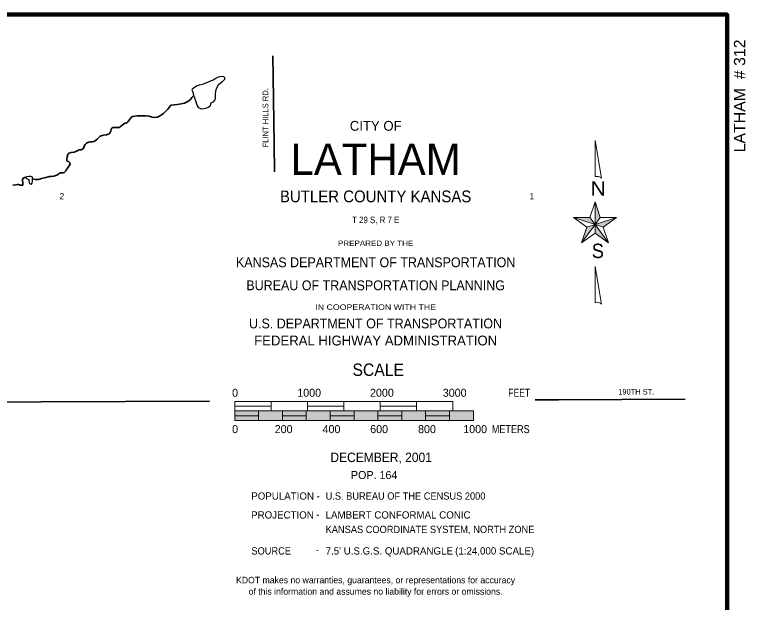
# Model space of a CAD drawing. Extents: x 211 to 6450, y -1095 to 62.
# Drawn here: x 6448.271 to 6449.983, y -1092.589 to -1091.211 of the extents above; entities that cross this region are included whole.
import ezdxf
from ezdxf.enums import TextEntityAlignment as Align

# ---------------------------------------------------------------- set-up
doc = ezdxf.new("R2010")
doc.units = 0
doc.header["$LTSCALE"] = 0.0075
for name, color, linetype, lineweight in [('14', 7, 'Continuous', 35), ('25', 7, 'Continuous', 25), ('48', 7, 'Continuous', 106), ('51', 7, 'Continuous', 13)]:
    doc.layers.add(name, color=color, linetype=linetype, lineweight=lineweight)
doc.layers.add('45', color=7, linetype='Continuous')
doc.layers.add('49', color=7, linetype='Continuous')

msp = doc.modelspace()

# ---------------------------------------------------------------- hatches: boundary and pattern name
at = {"layer": '51'}
for points in [[(6449.631061, -1091.65), (6449.631061, -1091.70322), (6449.642992, -1091.686742)], [(6449.619129, -1091.686742), (6449.580492, -1091.686742), (6449.631061, -1091.70322)], [(6449.631061, -1091.70322), (6449.650379, -1091.70947), (6449.681629, -1091.686742)], [(6449.599621, -1091.746402), (6449.611742, -1091.70947), (6449.631061, -1091.70322)], [(6449.631061, -1091.70322), (6449.631061, -1091.723485), (6449.662311, -1091.746402)], [(6448.786932, -1092.162311), (6448.842803, -1092.162311), (6448.842803, -1092.140152), (6448.786932, -1092.140152)], [(6448.842803, -1092.162311), (6448.898674, -1092.162311), (6448.898674, -1092.140152), (6448.842803, -1092.140152)], [(6448.898674, -1092.162311), (6448.954735, -1092.162311), (6448.954735, -1092.140152), (6448.898674, -1092.140152)], [(6448.954735, -1092.162311), (6449.010606, -1092.162311), (6449.010606, -1092.140152), (6448.954735, -1092.140152)], [(6449.010606, -1092.162311), (6449.066477, -1092.162311), (6449.066477, -1092.140152), (6449.010606, -1092.140152)], [(6449.066477, -1092.162311), (6449.122348, -1092.162311), (6449.122348, -1092.140152), (6449.066477, -1092.140152)], [(6449.122348, -1092.162311), (6449.178409, -1092.162311), (6449.178409, -1092.140152), (6449.122348, -1092.140152)], [(6449.178409, -1092.162311), (6449.23428, -1092.162311), (6449.23428, -1092.140152), (6449.178409, -1092.140152)], [(6449.23428, -1092.162311), (6449.290152, -1092.162311), (6449.290152, -1092.140152), (6449.23428, -1092.140152)], [(6449.290152, -1092.162311), (6449.346023, -1092.162311), (6449.346023, -1092.140152), (6449.290152, -1092.140152)]]:
    msp.add_hatch(color=256, dxfattribs=at).paths.add_polyline_path(points)

# ---------------------------------------------------------------- linework, layer by layer
at = {"layer": '14'}
for points in [[(6448.875947, -1091.307576), (6448.876894, -1091.356818), (6448.879356, -1091.514773), (6448.879924, -1091.579545)], [(6447.880682, -1092.12197), (6448.333523, -1092.11875), (6448.72822, -1092.117045)], [(6449.49072, -1092.114394), (6449.545455, -1092.114205), (6449.842045, -1092.112689)]]:
    msp.add_lwpolyline(points, dxfattribs=at)
at = {"layer": '25'}
for points in [[(6448.690909, -1091.400758), (6448.689394, -1091.393371), (6448.687689, -1091.388447), (6448.688258, -1091.385227), (6448.689773, -1091.383333), (6448.697348, -1091.378598), (6448.704167, -1091.375758), (6448.711364, -1091.374621), (6448.720076, -1091.371591), (6448.736174, -1091.364015), (6448.742424, -1091.360606), (6448.749242, -1091.357386), (6448.75303, -1091.356439), (6448.757576, -1091.355682), (6448.760417, -1091.356629), (6448.762879, -1091.358523), (6448.763447, -1091.360417), (6448.762879, -1091.363447), (6448.760985, -1091.36572), (6448.756629, -1091.369886), (6448.748485, -1091.376894), (6448.745265, -1091.382386), (6448.742992, -1091.387311), (6448.741477, -1091.396023), (6448.741288, -1091.399242)], [(6448.741288, -1091.399242), (6448.741098, -1091.407765), (6448.740152, -1091.411364), (6448.735985, -1091.416856), (6448.730871, -1091.419129), (6448.729924, -1091.421212), (6448.729735, -1091.425189), (6448.728598, -1091.426705), (6448.724811, -1091.428977), (6448.720833, -1091.430492), (6448.714773, -1091.432386), (6448.70947, -1091.432765), (6448.705871, -1091.431439), (6448.70322, -1091.429924), (6448.701136, -1091.427273), (6448.698864, -1091.423674), (6448.697727, -1091.419129), (6448.696023, -1091.413258), (6448.69375, -1091.407008), (6448.691098, -1091.401136), (6448.690909, -1091.400758)], [(6448.313447, -1091.600189), (6448.313636, -1091.596402), (6448.313068, -1091.592424), (6448.312121, -1091.591477), (6448.309659, -1091.59072), (6448.304545, -1091.59053), (6448.301136, -1091.591098), (6448.298864, -1091.591856), (6448.297727, -1091.592803)], [(6448.297727, -1091.592803), (6448.297727, -1091.59375), (6448.298106, -1091.594697), (6448.299053, -1091.595265), (6448.301515, -1091.596023), (6448.30322, -1091.596591), (6448.304735, -1091.597917), (6448.304924, -1091.599432), (6448.305492, -1091.604735), (6448.30625, -1091.606629), (6448.308144, -1091.607955), (6448.309848, -1091.608523), (6448.311174, -1091.608333), (6448.312879, -1091.606629), (6448.313447, -1091.601705), (6448.313447, -1091.600189)]]:
    msp.add_lwpolyline(points, dxfattribs=at)
at = {"layer": '25', "lineweight": 35}
for points in [[(6448.313636, -1091.596402), (6448.316098, -1091.59678), (6448.319318, -1091.597348), (6448.322727, -1091.597727), (6448.327273, -1091.597727), (6448.330303, -1091.59697), (6448.33447, -1091.595076), (6448.34072, -1091.594129), (6448.344886, -1091.592803), (6448.35, -1091.591098), (6448.352841, -1091.590341), (6448.357197, -1091.590341), (6448.363068, -1091.589773), (6448.370644, -1091.5875), (6448.374432, -1091.584848), (6448.376326, -1091.583144), (6448.37803, -1091.582386), (6448.38125, -1091.582197), (6448.385417, -1091.582197), (6448.387121, -1091.58125), (6448.391288, -1091.577652), (6448.392992, -1091.574621), (6448.395076, -1091.570833), (6448.397159, -1091.568561), (6448.399432, -1091.565909), (6448.400379, -1091.563636), (6448.401326, -1091.560985), (6448.401136, -1091.559659), (6448.400189, -1091.557765), (6448.397727, -1091.555871), (6448.394886, -1091.554545), (6448.393939, -1091.553409), (6448.393939, -1091.549432), (6448.394129, -1091.544886), (6448.395833, -1091.539205), (6448.396591, -1091.5375), (6448.398106, -1091.536364), (6448.403598, -1091.534659), (6448.410606, -1091.533523), (6448.415152, -1091.532386), (6448.419318, -1091.529735), (6448.422159, -1091.528598), (6448.426515, -1091.52822), (6448.428788, -1091.527273), (6448.432008, -1091.525189), (6448.433712, -1091.522538), (6448.435038, -1091.517803), (6448.436742, -1091.515341), (6448.439773, -1091.512689), (6448.444508, -1091.510227), (6448.448674, -1091.50947), (6448.453598, -1091.509091), (6448.457008, -1091.508523), (6448.460038, -1091.507386), (6448.464583, -1091.50322), (6448.467235, -1091.500568), (6448.47197, -1091.496402), (6448.476136, -1091.494318), (6448.479545, -1091.494129), (6448.486553, -1091.493371), (6448.492614, -1091.490341), (6448.495455, -1091.4875), (6448.49678, -1091.484091), (6448.498106, -1091.47822), (6448.5, -1091.476515), (6448.502083, -1091.475947), (6448.506061, -1091.475758), (6448.516477, -1091.475758), (6448.518939, -1091.474621), (6448.523295, -1091.470644), (6448.526515, -1091.468182), (6448.529356, -1091.46572), (6448.532765, -1091.46553), (6448.534091, -1091.464962), (6448.536553, -1091.4625), (6448.544508, -1091.452273), (6448.547917, -1091.45), (6448.552841, -1091.449432), (6448.558333, -1091.448674), (6448.571402, -1091.448295), (6448.578788, -1091.448295), (6448.586553, -1091.449432), (6448.593371, -1091.451894), (6448.6, -1091.452652), (6448.60625, -1091.451705), (6448.612879, -1091.448106), (6448.620265, -1091.442992), (6448.630303, -1091.432576), (6448.633523, -1091.428977), (6448.636174, -1091.425379), (6448.638447, -1091.423864), (6448.645833, -1091.422917), (6448.657576, -1091.421402), (6448.669129, -1091.41875), (6448.677273, -1091.414583), (6448.683712, -1091.410038), (6448.686932, -1091.405303), (6448.690152, -1091.401326), (6448.690909, -1091.400758)], [(6448.267614, -1091.610795), (6448.274621, -1091.610038), (6448.27822, -1091.60947), (6448.280682, -1091.60928), (6448.282955, -1091.610038), (6448.285417, -1091.610795), (6448.2875, -1091.611174), (6448.289394, -1091.611364), (6448.290152, -1091.611364), (6448.29053, -1091.610795), (6448.29053, -1091.607386), (6448.290152, -1091.598485), (6448.290341, -1091.596402), (6448.291477, -1091.594508), (6448.292614, -1091.593561), (6448.294318, -1091.593182), (6448.297727, -1091.592803)]]:
    msp.add_lwpolyline(points, dxfattribs=at)
at = {"layer": '48'}
msp.add_lwpolyline([(6446.057955, -1095.093939), (6446.057955, -1091.211364), (6449.94053, -1091.211364), (6449.94053, -1095.093939)], close=True, dxfattribs=at)
at = {"layer": '51'}
for p, q in [((6449.619129, -1091.686742), (6449.631061, -1091.65)), ((6449.631061, -1091.65), (6449.642992, -1091.686742)), ((6448.786932, -1092.128977), (6448.872159, -1092.128977)), ((6448.957386, -1092.128977), (6449.042614, -1092.128977)), ((6449.127841, -1092.128977), (6449.213068, -1092.128977)), ((6448.786932, -1092.151136), (6448.842803, -1092.151136)), ((6448.898674, -1092.151136), (6448.954735, -1092.151136)), ((6449.010606, -1092.151136), (6449.066477, -1092.151136)), ((6449.122348, -1092.151136), (6449.178409, -1092.151136)), ((6449.23428, -1092.151136), (6449.290152, -1092.151136))]:
    msp.add_line(p, q, dxfattribs=at)
for points in [[(6449.631061, -1091.590909), (6449.631061, -1091.506439), (6449.646591, -1091.594697), (6449.644318, -1091.592803), (6449.641856, -1091.591477), (6449.639583, -1091.59053), (6449.636932, -1091.590341), (6449.634091, -1091.590341)], [(6449.631061, -1091.65), (6449.619129, -1091.686742), (6449.631061, -1091.70322)], [(6449.631061, -1091.65), (6449.631061, -1091.70322), (6449.642992, -1091.686742)], [(6449.580492, -1091.686742), (6449.631061, -1091.70322), (6449.611742, -1091.70947)], [(6449.619129, -1091.686742), (6449.580492, -1091.686742), (6449.631061, -1091.70322)], [(6449.681629, -1091.686742), (6449.642992, -1091.686742), (6449.631061, -1091.70322)], [(6449.631061, -1091.70322), (6449.650379, -1091.70947), (6449.681629, -1091.686742)], [(6449.599621, -1091.746402), (6449.631061, -1091.70322), (6449.631061, -1091.723485)], [(6449.599621, -1091.746402), (6449.611742, -1091.70947), (6449.631061, -1091.70322)], [(6449.631061, -1091.70322), (6449.650379, -1091.70947), (6449.662311, -1091.746402)], [(6449.631061, -1091.70322), (6449.631061, -1091.723485), (6449.662311, -1091.746402)], [(6449.631061, -1091.886174), (6449.631061, -1091.801894), (6449.646591, -1091.889962), (6449.644508, -1091.888068), (6449.641667, -1091.886553), (6449.638447, -1091.885795), (6449.635985, -1091.885417), (6449.632955, -1091.885795)], [(6448.786932, -1092.140152), (6448.872159, -1092.140152), (6448.872159, -1092.117992), (6448.786932, -1092.117992)], [(6448.872159, -1092.140152), (6448.957386, -1092.140152), (6448.957386, -1092.117992), (6448.872159, -1092.117992)], [(6448.957386, -1092.140152), (6449.042614, -1092.140152), (6449.042614, -1092.117992), (6448.957386, -1092.117992)], [(6449.042614, -1092.140152), (6449.127841, -1092.140152), (6449.127841, -1092.117992), (6449.042614, -1092.117992)], [(6449.127841, -1092.140152), (6449.213068, -1092.140152), (6449.213068, -1092.117992), (6449.127841, -1092.117992)], [(6449.213068, -1092.140152), (6449.298295, -1092.140152), (6449.298295, -1092.117992), (6449.213068, -1092.117992)], [(6448.786932, -1092.162311), (6448.842803, -1092.162311), (6448.842803, -1092.140152), (6448.786932, -1092.140152)], [(6448.842803, -1092.162311), (6448.898674, -1092.162311), (6448.898674, -1092.140152), (6448.842803, -1092.140152)], [(6448.898674, -1092.162311), (6448.954735, -1092.162311), (6448.954735, -1092.140152), (6448.898674, -1092.140152)], [(6448.954735, -1092.162311), (6449.010606, -1092.162311), (6449.010606, -1092.140152), (6448.954735, -1092.140152)], [(6449.010606, -1092.162311), (6449.066477, -1092.162311), (6449.066477, -1092.140152), (6449.010606, -1092.140152)], [(6449.066477, -1092.162311), (6449.122348, -1092.162311), (6449.122348, -1092.140152), (6449.066477, -1092.140152)], [(6449.122348, -1092.162311), (6449.178409, -1092.162311), (6449.178409, -1092.140152), (6449.122348, -1092.140152)], [(6449.178409, -1092.162311), (6449.23428, -1092.162311), (6449.23428, -1092.140152), (6449.178409, -1092.140152)], [(6449.23428, -1092.162311), (6449.290152, -1092.162311), (6449.290152, -1092.140152), (6449.23428, -1092.140152)], [(6449.290152, -1092.162311), (6449.346023, -1092.162311), (6449.346023, -1092.140152), (6449.290152, -1092.140152)]]:
    msp.add_lwpolyline(points, close=True, dxfattribs=at)
for points in [[(6449.611742, -1091.70947), (6449.580492, -1091.686742), (6449.619129, -1091.686742), (6449.631061, -1091.65)], [(6449.642992, -1091.686742), (6449.681629, -1091.686742), (6449.650379, -1091.70947)], [(6449.631061, -1091.723485), (6449.599621, -1091.746402), (6449.611742, -1091.70947)], [(6449.650379, -1091.70947), (6449.662311, -1091.746402), (6449.631061, -1091.723485)]]:
    msp.add_lwpolyline(points, dxfattribs=at)

# ---------------------------------------------------------------- texts
at = {"layer": '45'}
for s, p in [('2', (6448.382008, -1091.644508)), ('1', (6449.482955, -1091.644508))]:
    msp.add_text(s, height=0.01496, dxfattribs=at).set_placement(p, align=Align.CENTER)
at = {"layer": '48', "width": 1.05}
msp.add_text('LATHAM  # 312', height=0.02651, rotation=90, dxfattribs=at).set_placement((6449.982955, -1091.401989), align=Align.CENTER)
at = {"layer": '49'}
msp.add_text('FLINT HILLS RD.', height=0.01326, rotation=90, dxfattribs=at).set_placement((6448.86553, -1091.453125), align=Align.CENTER)
at = {"layer": '49', "width": 0.95}
msp.add_text('190TH ST.', height=0.01326, dxfattribs=at).set_placement((6449.727652, -1092.101705), align=Align.CENTER)
at = {"layer": '51'}
for s, height, p in [('CITY OF', 0.02301, (6449.11733, -1091.483523)), ('LATHAM', 0.07347, (6449.117045, -1091.586932)), ('FEDERAL HIGHWAY ADMINISTRATION', 0.02301, (6449.117235, -1091.986553)), ('KDOT makes no warranties, guarantees, or representations for accuracy', 0.01519, (6449.116951, -1092.543939)), ('of this information and assumes no liability for errors or omissions.', 0.01519, (6449.117045, -1092.570644))]:
    msp.add_text(s, height=height, dxfattribs=at).set_placement(p, align=Align.CENTER)
for s, height, width, p in [('N', 0.03375, 1.1, (6449.638447, -1091.635606)), ('BUTLER COUNTY KANSAS', 0.02761, 0.95, (6449.11714, -1091.651136)), ('T 29 S, R 7 E', 0.01534, 0.9, (6449.11733, -1091.7)), ('PREPARED BY THE', 0.01278, 1.1, (6449.11714, -1091.753598)), ('S', 0.03375, 0.95, (6449.637689, -1091.781818)), ('KANSAS DEPARTMENT OF TRANSPORTATION', 0.02301, 0.95, (6449.117235, -1091.80322)), ('BUREAU OF TRANSPORTATION PLANNING', 0.02301, 0.95, (6449.11714, -1091.857197)), ('IN COOPERATION WITH THE', 0.01278, 1.2, (6449.117235, -1091.90322)), ('U.S. DEPARTMENT OF TRANSPORTATION', 0.02301, 0.95, (6449.116951, -1091.946591))]:
    msp.add_text(s, height=height, dxfattribs=dict(at, width=width)).set_placement(p, align=Align.CENTER)
for s, height, width, p in [('SCALE', 0.02898, 0.95, (6449.062879, -1092.057955)), ('FEET', 0.01875, 0.8, (6449.427841, -1092.106818)), ('METERS', 0.01875, 0.85, (6449.389205, -1092.192045)), ('DECEMBER, 2001', 0.02216, 0.95, (6449.011174, -1092.259848)), ('U.S. BUREAU OF THE CENSUS 2000', 0.01705, 0.95, (6449, -1092.347917)), ('KANSAS COORDINATE SYSTEM,', 0.01705, 0.95, (6449, -1092.426136)), ('NORTH ZONE', 0.01705, 0.95, (6449.345833, -1092.426136)), ('SOURCE ', 0.01705, 0.95, (6448.826136, -1092.476515))]:
    msp.add_text(s, height=height, dxfattribs=dict(at, width=width)).set_placement(p)
for s, height, p in [('0', 0.01875, (6448.780871, -1092.106818)), ('1000', 0.01875, (6448.933523, -1092.106818)), ('2000', 0.01875, (6449.103977, -1092.106818)), ('3000', 0.01875, (6449.274432, -1092.106818)), ('0', 0.01875, (6448.780871, -1092.192045)), ('200', 0.01875, (6448.880682, -1092.192045)), ('400', 0.01875, (6448.992803, -1092.192045)), ('600', 0.01875, (6449.104356, -1092.192045)), ('800', 0.01875, (6449.216477, -1092.192045)), ('1000', 0.01875, (6449.322348, -1092.192045)), ('POP. 164', 0.01875, (6449.05928, -1092.299621)), ('POPULATION -', 0.01705, (6448.825758, -1092.347917)), ('PROJECTION ', 0.01705, (6448.825379, -1092.392235)), ('LAMBERT CONFORMAL CONIC', 0.01705, (6449, -1092.392235)), ('-', 0.01705, (6448.977652, -1092.390909)), ('-', 0.01705, (6448.977273, -1092.473295)), ("7.5' U.S.G.S. QUADRANGLE", 0.01705, (6449, -1092.476515)), ('(1:24,000 SCALE)', 0.01705, (6449.303409, -1092.476515))]:
    msp.add_text(s, height=height, dxfattribs=at).set_placement(p)

doc.saveas('drawing.dxf')
